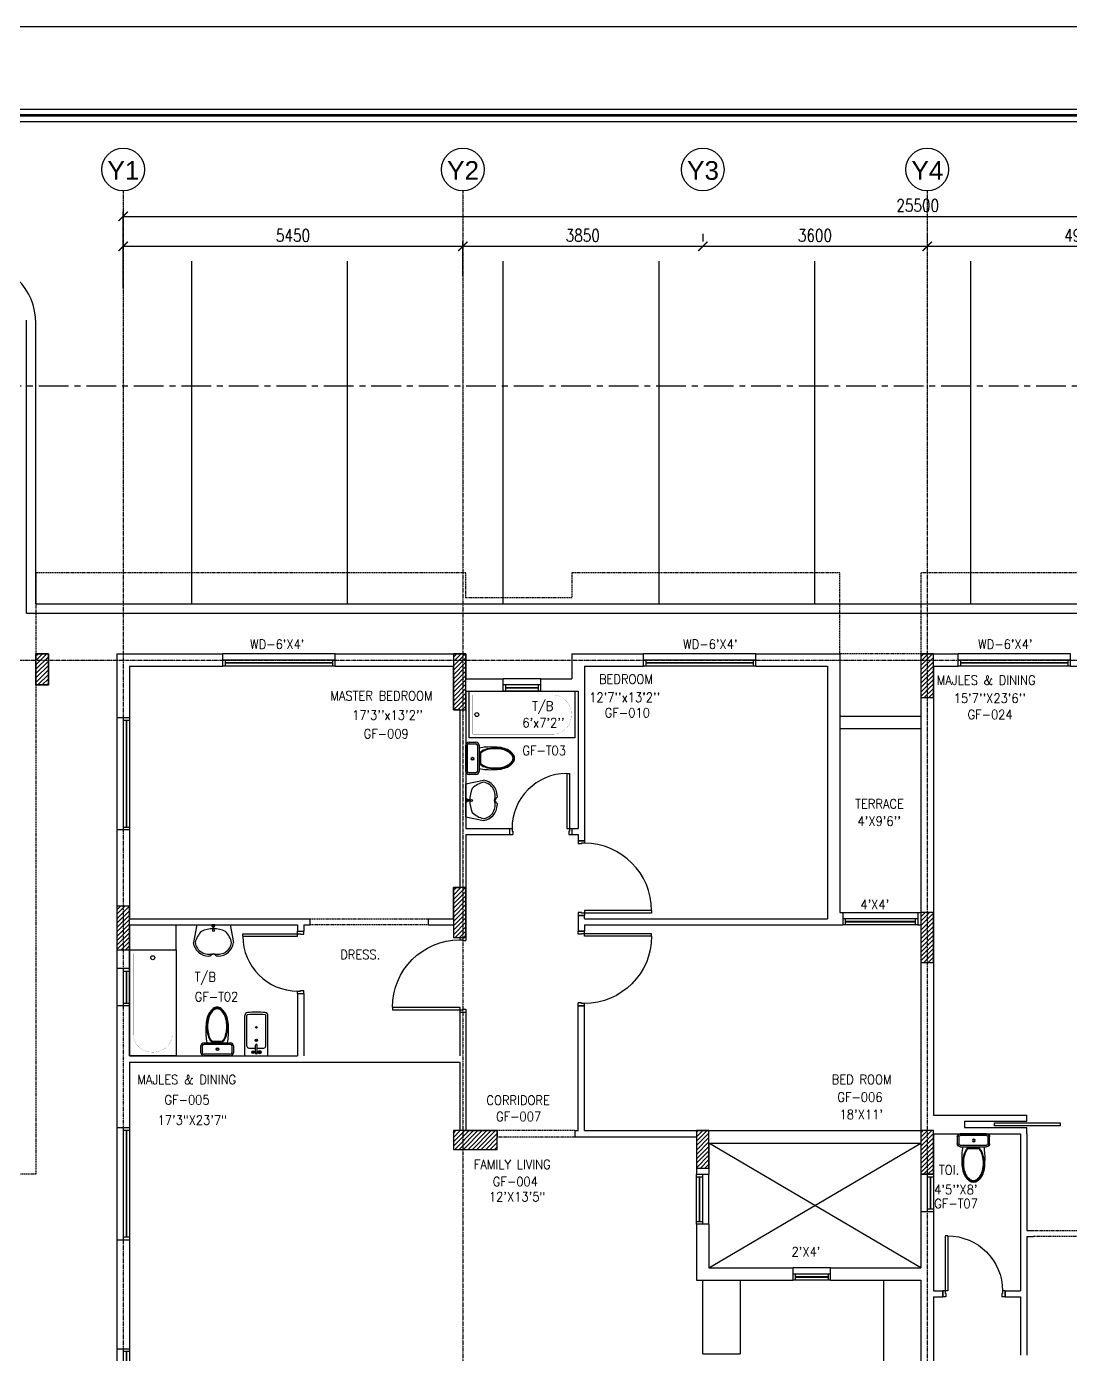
# Model space of a CAD drawing. Header units: millimetres. Extents: x 0 to 79758, y 0 to 55688.
# Drawn here: x 24072 to 40822, y 34385 to 55688 of the extents above; entities that cross this region are included whole.
import ezdxf
from ezdxf.enums import TextEntityAlignment as Align

# ---------------------------------------------------------------- set-up
doc = ezdxf.new("R2010")
doc.units = ezdxf.units.MM
for name, pattern in [('CENTER', [50.8, 31.75, -6.35, 6.35, -6.35]), ('DASHED', [19.05, 12.7, -6.35]), ('DASHED2', [9.525, 6.35, -3.175])]:
    doc.linetypes.add(name, pattern=pattern)
for name, color, linetype in [('A-ANNO-DIMS', 1, 'Continuous'), ('A-ANNO-SYMB', 33, 'Continuous'), ('A-ANNO-TEXT', 8, 'Continuous'), ('A-AREA', 8, 'CENTER'), ('A-DOOR', 4, 'Continuous'), ('A-FLOR-OVHD', 4, 'DASHED2'), ('A-FLOR-PFIX', 8, 'Continuous'), ('A-FLOR-SPCL', 8, 'Continuous'), ('A-GLAZ', 5, 'Continuous'), ('A-GRID', 253, 'CENTER'), ('A-WALL-FULL', 8, 'Continuous'), ('L-WALK', 8, 'Continuous'), ('LOGO LINE', 7, 'Continuous'), ('LOGO1LINE', 7, 'Continuous'), ('S-COL- HACT.', 9, 'Continuous'), ('S-COL.', 8, 'Continuous')]:
    doc.layers.add(name, color=color, linetype=linetype)
doc.styles.add('ROMANS', font='romans.shx', dxfattribs={"width": 0.8})
doc.styles.add('SANSSERIF', font='sas_____.pfb')
doc.dimstyles.new('100 of DIM2', dxfattribs={"dimscale": 0, "dimtxt": 200, "dimasz": 150, "dimexe": 75, "dimexo": 200, "dimgap": 75, "dimtad": 1, "dimdec": 0, "dimrnd": 5, "dimzin": 0, "dimdsep": 46, "dimtxsty": 'ROMANS', "dimblk": 'ARCHTICK', "dimcen": 100, "dimclrd": 94, "dimclre": 94, "dimclrt": 2, "dimadec": 0, "dimazin": 0, "dimtfac": 1, "dimtdec": 0, "dimtofl": 0, "dimtmove": 2, "dimatfit": 3, "dimldrblk": 'OPEN90', "dimfxl": 75, "dimtolj": 1, "dimtzin": 0, "dimarcsym": 0})
pattern_1 = [(45, (1147577.044, 409937.22), (-35.355339, 35.355339), [])]

# ---------------------------------------------------------------- blocks, each defined once
blk = doc.blocks.new('W-180')
for p, q in [((1800, 100), (0, 100)), ((1800, 0), (0, 0)), ((40, 0), (40, 100)), ((1760, 100), (1760, 0))]:
    blk.add_line(p, q)
at = {"linetype": 'Continuous'}
for p, q in [((1760, 53), (40, 53)), ((1760, 47), (40, 47))]:
    blk.add_line(p, q, dxfattribs=at)
blk = doc.blocks.new('D-120-R1')
for p, q in [((-80, 1180), (-40, 1180)), ((-80, 1180), (-80, 100)), ((-40, 1180), (-40, 55)), ((-1200, 100), (-1160, 100)), ((-1200, 100), (-1200, 0)), ((-1160, 100), (-1160, 55)), ((-1160, 55), (-1150, 55)), ((-1150, 55), (-1150, 0)), ((-80, 100), (0, 100)), ((-50, 55), (-40, 55)), ((-50, 55), (-50, 0)), ((-50, 0), (0, 0)), ((0, 100), (0, 0)), ((-1200, 0), (-1150, 0))]:
    blk.add_line(p, q)
at = {"linetype": 'Continuous'}
blk.add_arc((-80, 100), 1080, 90, 180, dxfattribs=at)
blk = doc.blocks.new('D-100-R1')
for p, q in [((-80, 980), (-80, 100)), ((-80, 980), (-40, 980)), ((-40, 980), (-40, 55)), ((-1000, 100), (-1000, 0)), ((-1000, 100), (-960, 100)), ((-960, 100), (-960, 55)), ((-960, 55), (-950, 55)), ((-950, 55), (-950, 0)), ((-80, 100), (0, 100)), ((-50, 55), (-50, 0)), ((-50, 55), (-40, 55)), ((-50, 0), (0, 0)), ((0, 100), (0, 0)), ((-1000, 0), (-950, 0))]:
    blk.add_line(p, q)
at = {"linetype": 'Continuous'}
blk.add_arc((-80, 100), 880, 90, 180, dxfattribs=at)
blk = doc.blocks.new('W-60')
for p, q in [((600, 100), (0, 100)), ((600, 0), (0, 0)), ((40, 0), (40, 100)), ((560, 100), (560, 0))]:
    blk.add_line(p, q)
at = {"linetype": 'Continuous'}
for p, q in [((560, 53), (40, 53)), ((560, 47), (40, 47))]:
    blk.add_line(p, q, dxfattribs=at)
blk = doc.blocks.new('BIDET-1')
for p, q in [((175, 0), (-175, 0)), ((-185, -10), (-185, -649)), ((-150, -155), (-150, -649)), ((-15, -125), (-120, -125)), ((-39, -59), (-69, -59)), ((-54, -44), (-54, -74)), ((-15, -54), (-15, -174)), ((15, -54), (15, -174)), ((120, -125), (15, -125)), ((39, -59), (69, -59)), ((54, -44), (54, -74)), ((150, -155), (150, -649)), ((185, -10), (185, -649)), ((12, -250), (-12, -250)), ((-9, -259), (9, -241)), ((-9, -241), (9, -259)), ((0, -238), (0, -262))]:
    blk.add_line(p, q)
for centre, radius in [((-54, -59), 25), ((-54, -59), 20), ((-54, -59), 15.2), ((-54, -59), 10.2), ((54, -59), 20), ((54, -59), 15.2), ((54, -59), 10.2), ((0, -250), 17.5), ((0, -250), 12.5), ((0, -457), 12.5), ((0, -457), 10)]:
    blk.add_circle(centre, radius)
for centre, radius, start, end in [((-175, -10), 10, 90, 180), ((175, -10), 10, 0, 90), ((-120, -155), 30, 90, 180), ((0, -54), 20, 318.5904, 221.4096), ((0, -54), 15, 0, 180), ((0, -174), 15, 180, 0), ((120, -155), 30, 0, 90), ((-140, -649), 45, 180, 265.2062), ((-140, -649), 10, 180, 265.2062), ((0, 1020), 1720, 265.2062, 274.7938), ((0, 1020), 1685, 265.2062, 274.7938), ((140, -649), 10, 274.7938, 0), ((140, -649), 45, 274.7938, 0)]:
    blk.add_arc(centre, radius, start, end)
blk = doc.blocks.new('WC-1')
for p, q in [((-210, 0), (210, 0)), ((-260, -160), (-260, -50)), ((-235, -160), (-235, -50)), ((-210, -25), (210, -25)), ((210, -185), (-210, -185)), ((210, -210), (-210, -210)), ((235, -50), (235, -160)), ((260, -50), (260, -160)), ((91, -223), (-91, -223)), ((86, -235), (-86, -235))]:
    blk.add_line(p, q)
for radius in [22.1, 17.1]:
    blk.add_circle((-6, -107), radius)
for centre, radius, start, end in [((-210, -50), 50, 90, 180), ((-210, -160), 50, 180, 270), ((-210, -50), 25, 90, 180), ((-210, -160), 25, 180, 270), ((722, -383), 904, 168.9529, 184.0632), ((210, -50), 50, 360, 90), ((210, -50), 25, 360, 90), ((210, -160), 25, 270, 360), ((210, -160), 50, 270, 360), ((352, -470), 520, 166.4766, 180), ((352, -470), 507, 166.4766, 180), ((178, -428), 341, 149.8586, 166.4766), ((178, -428), 328, 149.8586, 166.4766), ((69, -365), 214, 138.4152, 149.8586), ((69, -365), 201, 139.9943, 149.8586), ((-69, -365), 201, 30.1414, 40.0057), ((-69, -365), 214, 30.1414, 41.5848), ((-178, -428), 328, 13.5234, 30.1414), ((-178, -428), 341, 13.5234, 30.1414), ((-352, -470), 507, 360, 13.5234), ((-352, -470), 520, 360, 13.5234), ((352, -470), 532, 177.5541, 180), ((352, -470), 532, 180, 193.5234), ((352, -470), 520, 180, 193.5234), ((178, -512), 353, 193.5234, 210.1414), ((352, -470), 507, 180, 193.5234), ((178, -512), 341, 193.5234, 210.1414), ((178, -512), 328, 193.5234, 210.1414), ((-178, -512), 328, 329.8586, 346.4766), ((-178, -512), 341, 329.8586, 346.4766), ((-178, -512), 353, 329.8586, 346.4766), ((-352, -470), 507, 346.4766, 360), ((-352, -470), 520, 346.4766, 360), ((-352, -470), 532, 346.4766, 360), ((-352, -470), 532, 360, 2.4459), ((69, -575), 226, 210.1414, 234.4972), ((69, -575), 214, 210.1414, 234.4972), ((69, -575), 201, 210.1414, 234.4972), ((0, -672), 108, 234.4972, 270), ((0, -672), 95.9, 234.4972, 270), ((0, -672), 83.4, 234.4972, 270), ((0, -672), 83.4, 270, 305.5028), ((0, -672), 95.9, 270, 305.5028), ((0, -672), 108, 270, 305.5028), ((-69, -575), 201, 305.5028, 329.8586), ((-69, -575), 214, 305.5028, 329.8586), ((-69, -575), 226, 305.5028, 329.8586)]:
    blk.add_arc(centre, radius, start, end)
at = {"linetype": 'Continuous', "ltscale": 50}
blk.add_arc((-722, -383), 904, 355.9368, 11.0471, dxfattribs=at)
blk = doc.blocks.new('LAV-4')
for p, q in [((-266, 0), (-322, -283)), ((-266, 0), (268, 0)), ((268, 0), (324, -280)), ((-48, -500), (-75, -500)), ((75, -500), (50, -500))]:
    blk.add_line(p, q)
for points in [[(-25, 0), (-25, -18), (25, -18), (25, 0)], [(-9, -20), (-9, -57), (8, -57), (8, -20)]]:
    blk.add_lwpolyline(points, close=True)
blk.add_circle((0, -91), 15.4)
for centre, radius, start, end in [((74, -366), 375, 135.3333, 167.1432), ((0, -539), 477, 66.1261, 113.874), ((-74, -366), 375, 12.5199, 44.6667), ((-75, -250), 250, 187.6784, 270), ((-75, -250), 220, 188.5814, 289.9523), ((75, -250), 220, 250.0878, 350.8515), ((75, -250), 250, 270, 353.0121), ((1, -527), 55.9, 28.7827, 151.2173), ((50, -499), 0, 238.1883, 0)]:
    blk.add_arc(centre, radius, start, end)
blk = doc.blocks.new('BT-2')
blk.add_lwpolyline([(0, 750), (1700, 750), (1700, 0), (0, 0)], close=True)
at = {"const_width": 2}
blk.add_lwpolyline([(60, 690), (1340, 690, -0.414214), (1640, 390), (1640, 360, -0.414214), (1340, 60), (60, 60)], format="xyb", close=True, dxfattribs=at)
blk.add_circle((125, 375), 31.9)
blk = doc.blocks.new('W-80')
for p, q in [((800, 100), (0, 100)), ((800, 0), (0, 0)), ((40, 0), (40, 100)), ((760, 100), (760, 0))]:
    blk.add_line(p, q)
at = {"linetype": 'Continuous'}
for p, q in [((760, 53), (40, 53)), ((760, 47), (40, 47))]:
    blk.add_line(p, q, dxfattribs=at)
blk = doc.blocks.new('W-120')
for p, q in [((1200, 100), (0, 100)), ((1200, 0), (0, 0)), ((40, 0), (40, 100)), ((1160, 100), (1160, 0))]:
    blk.add_line(p, q)
at = {"linetype": 'Continuous'}
for p, q in [((1160, 53), (40, 53)), ((1160, 47), (40, 47))]:
    blk.add_line(p, q, dxfattribs=at)
blk = doc.blocks.new('_ArchTick')
at = {"color": 0, "linetype": 'ByBlock', "const_width": 0.15}
blk.add_lwpolyline([(-0.5, -0.5), (0.5, 0.5)], dxfattribs=at)
blk = doc.blocks.new('*D54')
at = {"layer": 'A-ANNO-DIMS', "color": 94, "lineweight": -2, "ltscale": 3, "transparency": 16777216}
for p, q in [((34922, 52362), (34922, 52237)), ((38522, 52362), (38522, 52237)), ((34922, 52162), (38522, 52162))]:
    blk.add_line(p, q, dxfattribs=at)
at = {"layer": 'Defpoints', "color": 0, "ltscale": 3, "transparency": 16777216}
for p in [(34922, 52162), (38522, 52162), (38522, 52162)]:
    blk.add_point(p, dxfattribs=at)
at = {"layer": 'A-ANNO-DIMS', "color": 94, "lineweight": -2, "ltscale": 3, "transparency": 16777216, "xscale": 150, "yscale": 150, "zscale": 150, "rotation": 180}
blk.add_blockref('_ArchTick', (34922, 52162), dxfattribs=at)
at = {"layer": 'A-ANNO-DIMS', "color": 94, "lineweight": -2, "ltscale": 3, "transparency": 16777216, "xscale": 150, "yscale": 150, "zscale": 150}
blk.add_blockref('_ArchTick', (38522, 52162), dxfattribs=at)
at = {"layer": 'A-ANNO-DIMS', "color": 2, "ltscale": 3, "transparency": 16777216, "insert": (36722, 52337), "char_height": 200, "attachment_point": 5, "style": 'ROMANS'}
blk.add_mtext('\\A1;3600', dxfattribs=at)
blk = doc.blocks.new('_Open90')
at = {"color": 0, "linetype": 'ByBlock', "lineweight": -2}
for p, q in [((0, 0), (-1, 0)), ((-0.5, 0.5), (0, 0)), ((0, 0), (-0.5, -0.5))]:
    blk.add_line(p, q, dxfattribs=at)
blk = doc.blocks.new('*D20')
at = {"layer": 'A-ANNO-DIMS', "color": 94, "lineweight": -2, "ltscale": 3, "transparency": 16777216}
for p, q in [((25622, 51687), (25622, 52237)), ((31072, 51687), (31072, 52237)), ((25622, 52162), (31072, 52162))]:
    blk.add_line(p, q, dxfattribs=at)
at = {"layer": 'Defpoints', "color": 0, "ltscale": 3, "transparency": 16777216}
for p in [(31072, 52162), (25622, 51487), (31072, 51487)]:
    blk.add_point(p, dxfattribs=at)
at = {"layer": 'A-ANNO-DIMS', "color": 94, "lineweight": -2, "ltscale": 3, "transparency": 16777216, "xscale": 150, "yscale": 150, "zscale": 150, "rotation": 180}
blk.add_blockref('_ArchTick', (25622, 52162), dxfattribs=at)
at = {"layer": 'A-ANNO-DIMS', "color": 94, "lineweight": -2, "ltscale": 3, "transparency": 16777216, "xscale": 150, "yscale": 150, "zscale": 150}
blk.add_blockref('_ArchTick', (31072, 52162), dxfattribs=at)
at = {"layer": 'A-ANNO-DIMS', "color": 2, "ltscale": 3, "transparency": 16777216, "insert": (28347, 52337), "char_height": 200, "attachment_point": 5, "style": 'ROMANS'}
blk.add_mtext('\\A1;5450', dxfattribs=at)
blk = doc.blocks.new('*D21')
at = {"layer": 'A-ANNO-DIMS', "color": 94, "lineweight": -2, "ltscale": 3, "transparency": 16777216}
for p, q in [((31072, 51687), (31072, 52237)), ((34922, 52362), (34922, 52237)), ((31072, 52162), (34922, 52162))]:
    blk.add_line(p, q, dxfattribs=at)
at = {"layer": 'Defpoints', "color": 0, "ltscale": 3, "transparency": 16777216}
for p in [(34922, 52162), (34922, 52162), (31072, 51487)]:
    blk.add_point(p, dxfattribs=at)
at = {"layer": 'A-ANNO-DIMS', "color": 94, "lineweight": -2, "ltscale": 3, "transparency": 16777216, "xscale": 150, "yscale": 150, "zscale": 150, "rotation": 180}
blk.add_blockref('_ArchTick', (31072, 52162), dxfattribs=at)
at = {"layer": 'A-ANNO-DIMS', "color": 94, "lineweight": -2, "ltscale": 3, "transparency": 16777216, "xscale": 150, "yscale": 150, "zscale": 150}
blk.add_blockref('_ArchTick', (34922, 52162), dxfattribs=at)
at = {"layer": 'A-ANNO-DIMS', "color": 2, "ltscale": 3, "transparency": 16777216, "insert": (32997, 52337), "char_height": 200, "attachment_point": 5, "style": 'ROMANS'}
blk.add_mtext('\\A1;3850', dxfattribs=at)
blk = doc.blocks.new('*D22')
at = {"layer": 'A-ANNO-DIMS', "color": 94, "lineweight": -2, "ltscale": 3, "transparency": 16777216}
for p, q in [((38522, 52362), (38522, 52237)), ((43472, 52362), (43472, 52237)), ((38522, 52162), (43472, 52162))]:
    blk.add_line(p, q, dxfattribs=at)
at = {"layer": 'Defpoints', "color": 0, "ltscale": 3, "transparency": 16777216}
for p in [(38522, 52162), (43472, 52162), (43472, 52162)]:
    blk.add_point(p, dxfattribs=at)
at = {"layer": 'A-ANNO-DIMS', "color": 94, "lineweight": -2, "ltscale": 3, "transparency": 16777216, "xscale": 150, "yscale": 150, "zscale": 150, "rotation": 180}
blk.add_blockref('_ArchTick', (38522, 52162), dxfattribs=at)
at = {"layer": 'A-ANNO-DIMS', "color": 94, "lineweight": -2, "ltscale": 3, "transparency": 16777216, "xscale": 150, "yscale": 150, "zscale": 150}
blk.add_blockref('_ArchTick', (43472, 52162), dxfattribs=at)
at = {"layer": 'A-ANNO-DIMS', "color": 2, "ltscale": 3, "transparency": 16777216, "insert": (40997, 52337), "char_height": 200, "attachment_point": 5, "style": 'ROMANS'}
blk.add_mtext('\\A1;4950', dxfattribs=at)
blk = doc.blocks.new('*D23')
at = {"layer": 'A-ANNO-DIMS', "color": 94, "lineweight": -2, "ltscale": 3, "transparency": 16777216}
for p, q in [((25622, 51492), (25622, 52718)), ((25622, 52643), (51122, 52643)), ((51122, 51492), (51122, 52718))]:
    blk.add_line(p, q, dxfattribs=at)
at = {"layer": 'Defpoints', "color": 0, "ltscale": 3, "transparency": 16777216}
for p in [(51122, 52643), (25622, 51292), (51122, 51292)]:
    blk.add_point(p, dxfattribs=at)
at = {"layer": 'A-ANNO-DIMS', "color": 94, "lineweight": -2, "ltscale": 3, "transparency": 16777216, "xscale": 150, "yscale": 150, "zscale": 150, "rotation": 180}
blk.add_blockref('_ArchTick', (25622, 52643), dxfattribs=at)
at = {"layer": 'A-ANNO-DIMS', "color": 94, "lineweight": -2, "ltscale": 3, "transparency": 16777216, "xscale": 150, "yscale": 150, "zscale": 150}
blk.add_blockref('_ArchTick', (51122, 52643), dxfattribs=at)
at = {"layer": 'A-ANNO-DIMS', "color": 2, "ltscale": 3, "transparency": 16777216, "insert": (38372, 52818), "char_height": 200, "attachment_point": 5, "style": 'ROMANS'}
blk.add_mtext('\\A1;25500', dxfattribs=at)

msp = doc.modelspace()

# ---------------------------------------------------------------- hatches: boundary and pattern name
at = {"layer": 'S-COL- HACT.', "linetype": 'Continuous', "ltscale": 3}
h = msp.add_hatch(dxfattribs=at)
h.set_pattern_fill('ANSI31', color=256, scale=400, style=0)
h.set_pattern_definition(pattern_1)
h.paths.add_polyline_path([(24421.9, 45125.2), (24421.9, 45625.2), (24221.9, 45625.2), (24221.9, 45125.2)])
h = msp.add_hatch(dxfattribs=at)
h.set_pattern_fill('ANSI31', color=256, scale=400, style=0)
h.set_pattern_definition(pattern_1)
h.paths.add_polyline_path([(31121.9, 44725.2), (31121.9, 45625.2), (30921.9, 45625.2), (30921.9, 44725.2)])
h = msp.add_hatch(dxfattribs=at)
h.set_pattern_fill('ANSI31', color=256, scale=400, style=0)
h.set_pattern_definition(pattern_1)
h.paths.add_polyline_path([(38421.9, 45625.2), (38421.9, 44925.2), (38621.9, 44925.2), (38621.9, 45625.2)])
h = msp.add_hatch(dxfattribs=at)
h.set_pattern_fill('ANSI31', color=256, scale=400, style=0)
h.set_pattern_definition(pattern_1)
h.paths.add_polyline_path([(31121.9, 41075.2), (31121.9, 41875.2), (30921.9, 41875.2), (30921.9, 41075.2)])
h = msp.add_hatch(dxfattribs=at)
h.set_pattern_fill('ANSI31', color=256, scale=400, style=0)
h.set_pattern_definition(pattern_1)
h.paths.add_polyline_path([(25521.9, 41575.2), (25521.9, 40875.2), (25721.9, 40875.2), (25721.9, 41575.2)])
h = msp.add_hatch(dxfattribs=at)
h.set_pattern_fill('ANSI31', color=256, scale=400, style=0)
h.set_pattern_definition(pattern_1)
h.paths.add_polyline_path([(38621.9, 40675.2), (38621.9, 41475.2), (38421.9, 41475.2), (38421.9, 40675.2)])
h = msp.add_hatch(dxfattribs=at)
h.set_pattern_fill('ANSI31', color=256, scale=400, style=0)
h.set_pattern_definition(pattern_1)
h.paths.add_polyline_path([(31621.9, 37975.2), (30921.9, 37975.2), (30921.9, 37675.2), (31621.9, 37675.2)])
h = msp.add_hatch(dxfattribs=at)
h.set_pattern_fill('ANSI31', color=256, scale=400, style=0)
h.set_pattern_definition(pattern_1)
h.paths.add_polyline_path([(34821.9, 37975.2), (34821.9, 37375.2), (35021.9, 37375.2), (35021.9, 37975.2)])
h = msp.add_hatch(dxfattribs=at)
h.set_pattern_fill('ANSI31', color=256, scale=400, style=0)
h.set_pattern_definition(pattern_1)
h.paths.add_polyline_path([(38421.9, 37975.2), (38421.9, 37275.2), (38621.9, 37275.2), (38621.9, 37975.2)])

# ---------------------------------------------------------------- linework, layer by layer
at = {"layer": 'A-ANNO-SYMB', "ltscale": 3}
for centre in [(25621.9, 53393.4), (31071.9, 53393.4), (34921.9, 53393.4), (38521.9, 53393.4)]:
    msp.add_circle(centre, 342.2, dxfattribs=at)
at = {"layer": 'A-AREA', "ltscale": 15}
msp.add_line((21221.9, 49925.2), (53321.9, 49925.2), dxfattribs=at)
at = {"layer": 'A-DOOR', "ltscale": 3}
msp.add_lwpolyline([(39605.9, 38050.2), (39605.9, 38100.2), (40655.9, 38100.2), (40655.9, 38050.2), (39605.9, 38050.2)], dxfattribs=at)
at = {"layer": 'A-FLOR-OVHD', "ltscale": 3}
for p, q in [((28621.9, 41375.2), (30521.9, 41375.2)), ((30521.9, 41275.2), (28621.9, 41275.2)), ((32871.9, 37975.2), (31621.9, 37975.2)), ((31621.9, 37875.2), (32871.9, 37875.2)), ((40221.9, 36375.2), (42021.9, 36375.2)), ((42021.9, 36275.2), (40221.9, 36275.2))]:
    msp.add_line(p, q, dxfattribs=at)
msp.add_lwpolyline([(46821.9, 46925.2), (38421.9, 46925.2), (38421.9, 45625.2), (37121.9, 45625.2), (37121.9, 46925.2), (32821.9, 46925.2), (32821.9, 46525.2), (31121.9, 46525.2), (31121.9, 46925.2), (24221.9, 46925.2), (24221.9, 37275.2), (23221.9, 37275.2), (23221.9, 32775.2)], dxfattribs=at)
at = {"layer": 'A-FLOR-PFIX', "ltscale": 3}
msp.add_line((26471.9, 40875.2), (26471.9, 41275.2), dxfattribs=at)
at = {"layer": 'A-FLOR-SPCL', "ltscale": 3}
for p, q in [((37121.9, 44625.2), (38421.9, 44625.2)), ((37121.9, 44425.2), (38421.9, 44425.2)), ((35021.9, 35775.2), (38421.9, 37775.2)), ((38421.9, 35775.2), (35021.9, 37775.2)), ((34921.9, 34395.2), (34921.9, 35575.2)), ((35521.9, 35575.2), (35521.9, 34395.2)), ((37821.9, 35575.2), (37821.9, 32425.2)), ((34921.9, 34395.2), (35521.9, 34395.2))]:
    msp.add_line(p, q, dxfattribs=at)
at = {"layer": 'A-GLAZ', "ltscale": 3}
for p, q in [((29021.9, 45625.2), (27221.9, 45625.2)), ((35771.9, 45625.2), (33971.9, 45625.2)), ((40821.9, 45625.2), (39021.9, 45625.2)), ((32321.9, 45225.2), (31721.9, 45225.2)), ((25521.9, 44600.2), (25521.9, 42800.2)), ((37171.9, 41475.2), (38371.9, 41475.2)), ((25521.9, 40575.2), (25521.9, 39975.2)), ((25521.9, 38025.2), (25521.9, 36225.2)), ((35021.9, 36475.2), (35021.9, 37275.2)), ((38421.9, 37275.2), (38421.9, 36675.2)), ((36971.9, 35775.2), (36371.9, 35775.2)), ((25521.9, 34475.2), (25521.9, 32675.2))]:
    msp.add_line(p, q, dxfattribs=at)
at = {"layer": 'A-GRID', "ltscale": 0.1}
for p, q in [((25621.9, 53051.2), (25621.9, 4916.9)), ((31071.9, 53051.2), (31071.9, 4916.9)), ((38521.9, 53051.2), (38521.9, 4916.9)), ((13764.6, 45525.2), (57304.2, 45525.2))]:
    msp.add_line(p, q, dxfattribs=at)
at = {"layer": 'A-WALL-FULL', "ltscale": 3}
for p, q in [((25521.9, 45625.2), (27221.9, 45625.2)), ((25521.9, 45625.2), (25521.9, 44600.2)), ((27221.9, 45425.2), (27221.9, 45625.2)), ((29021.9, 45625.2), (31121.9, 45625.2)), ((29021.9, 45425.2), (29021.9, 45625.2)), ((31121.9, 45625.2), (31121.9, 45225.2)), ((32821.9, 45625.2), (33971.9, 45625.2)), ((32821.9, 45625.2), (32821.9, 45225.2)), ((33971.9, 45425.2), (33971.9, 45625.2)), ((35771.9, 45625.2), (37121.9, 45625.2)), ((35771.9, 45425.2), (35771.9, 45625.2)), ((37121.9, 45625.2), (37121.9, 41475.2)), ((38421.9, 45625.2), (39021.9, 45625.2)), ((38421.9, 45625.2), (38421.9, 41475.2)), ((39021.9, 45425.2), (39021.9, 45625.2)), ((40821.9, 45425.2), (40821.9, 45625.2)), ((25721.9, 45425.2), (27221.9, 45425.2)), ((25721.9, 45425.2), (25721.9, 44600.2)), ((29021.9, 45425.2), (30921.9, 45425.2)), ((33021.9, 45425.2), (33971.9, 45425.2)), ((33021.9, 45425.2), (33021.9, 42625.2)), ((35771.9, 45425.2), (36921.9, 45425.2)), ((36921.9, 45425.2), (36921.9, 41375.2)), ((38621.9, 45425.2), (39021.9, 45425.2)), ((38621.9, 45425.2), (38621.9, 38225.2)), ((40821.9, 45425.2), (41221.9, 45425.2)), ((31121.9, 45225.2), (31721.9, 45225.2)), ((31721.9, 45025.2), (31721.9, 45225.2)), ((32321.9, 45225.2), (32821.9, 45225.2)), ((32321.9, 45025.2), (32321.9, 45225.2)), ((31121.9, 45025.2), (31721.9, 45025.2)), ((31121.9, 45025.2), (31121.9, 42825.2)), ((32321.9, 45025.2), (32921.9, 45025.2)), ((32921.9, 45025.2), (32921.9, 42825.2)), ((25721.9, 44600.2), (25521.9, 44600.2)), ((31021.9, 44725.2), (31021.9, 41875.2)), ((31121.9, 42825.2), (31821.9, 42825.2)), ((31821.9, 42825.2), (31821.9, 42725.2)), ((32821.9, 42825.2), (32821.9, 42725.2)), ((32821.9, 42825.2), (32921.9, 42825.2)), ((25521.9, 42800.2), (25521.9, 40575.2)), ((25721.9, 42800.2), (25521.9, 42800.2)), ((25721.9, 42800.2), (25721.9, 41375.2)), ((31121.9, 42725.2), (31821.9, 42725.2)), ((31121.9, 42725.2), (31121.9, 41075.2)), ((32821.9, 42725.2), (32921.9, 42725.2)), ((32921.9, 42725.2), (32921.9, 42625.2)), ((32921.9, 42625.2), (33021.9, 42625.2)), ((25721.9, 41375.2), (28621.9, 41375.2)), ((28621.9, 41275.2), (28621.9, 41375.2)), ((30521.9, 41375.2), (30921.9, 41375.2)), ((30521.9, 41275.2), (30521.9, 41375.2)), ((32921.9, 41425.2), (32921.9, 41175.2)), ((32921.9, 41425.2), (33021.9, 41425.2)), ((33021.9, 41375.2), (33021.9, 41425.2)), ((33021.9, 41375.2), (36921.9, 41375.2)), ((37121.9, 41475.2), (37171.9, 41475.2)), ((37171.9, 41475.2), (37171.9, 41275.2)), ((38371.9, 41475.2), (38421.9, 41475.2)), ((38371.9, 41475.2), (38371.9, 41275.2)), ((25721.9, 41275.2), (28421.9, 41275.2)), ((25721.9, 41275.2), (25721.9, 40575.2)), ((28421.9, 41275.2), (28421.9, 41175.2)), ((28421.9, 41175.2), (28521.9, 41175.2)), ((28521.9, 41275.2), (28621.9, 41275.2)), ((28521.9, 41275.2), (28521.9, 41175.2)), ((30521.9, 41275.2), (30921.9, 41275.2)), ((32921.9, 41175.2), (33021.9, 41175.2)), ((33021.9, 41275.2), (37171.9, 41275.2)), ((33021.9, 41275.2), (33021.9, 41175.2)), ((38371.9, 41275.2), (38421.9, 41275.2)), ((38421.9, 41275.2), (38421.9, 37975.2)), ((31021.9, 41075.2), (31121.9, 41075.2)), ((25721.9, 40575.2), (25521.9, 40575.2)), ((28421.9, 40175.2), (28521.9, 40175.2)), ((28421.9, 40175.2), (28421.9, 39175.2)), ((28521.9, 40175.2), (28521.9, 39175.2)), ((25521.9, 39975.2), (25521.9, 39275.2)), ((25721.9, 39975.2), (25521.9, 39975.2)), ((25721.9, 39975.2), (25721.9, 39175.2)), ((31021.9, 39875.2), (31121.9, 39875.2)), ((31021.9, 39875.2), (31021.9, 39175.2)), ((31121.9, 39875.2), (31121.9, 37975.2)), ((32921.9, 39975.2), (33021.9, 39975.2)), ((32921.9, 37975.2), (32921.9, 39975.2)), ((33021.9, 37975.2), (33021.9, 39975.2)), ((25521.9, 39275.2), (25521.9, 39275.2)), ((25521.9, 39275.2), (25521.9, 38025.2)), ((25721.9, 39175.2), (28421.9, 39175.2)), ((25721.9, 39075.2), (31021.9, 39075.2)), ((25721.9, 39075.2), (25721.9, 38025.2)), ((31021.9, 39075.2), (31021.9, 37975.2)), ((38621.9, 38225.2), (40121.9, 38225.2)), ((40121.9, 38125.2), (40121.9, 38225.2)), ((25521.9, 38025.2), (25721.9, 38025.2)), ((25521.9, 38025.2), (25721.9, 38025.2)), ((31121.9, 37975.2), (31621.9, 37975.2)), ((31621.9, 37975.2), (31621.9, 37875.2)), ((32871.9, 37975.2), (32921.9, 37975.2)), ((32871.9, 37975.2), (32871.9, 37875.2)), ((33021.9, 37975.2), (38421.9, 37975.2)), ((38621.9, 37925.2), (38621.9, 37275.2)), ((38621.9, 37925.2), (40021.9, 37925.2)), ((39121.9, 38125.2), (40121.9, 38125.2)), ((39121.9, 38125.2), (39121.9, 38025.2)), ((39121.9, 38025.2), (40121.9, 38025.2)), ((40021.9, 37925.2), (40021.9, 35407.2)), ((40121.9, 37925.2), (40121.9, 38025.2)), ((40121.9, 37925.2), (40121.9, 36375.2)), ((32871.9, 37875.2), (34821.9, 37875.2)), ((34821.9, 37875.2), (34821.9, 37275.2)), ((35021.9, 37775.2), (38421.9, 37775.2)), ((35021.9, 37775.2), (35021.9, 37275.2)), ((38421.9, 37775.2), (38421.9, 37275.2)), ((34821.9, 37275.2), (35021.9, 37275.2)), ((38621.9, 37275.2), (38421.9, 37275.2)), ((38421.9, 36675.2), (38421.9, 35775.2)), ((38621.9, 36675.2), (38421.9, 36675.2)), ((38621.9, 36675.2), (38621.9, 35407.2)), ((35021.9, 36475.2), (34821.9, 36475.2)), ((34821.9, 36475.2), (34821.9, 35575.2)), ((35021.9, 36475.2), (35021.9, 35775.2)), ((25521.9, 36225.2), (25721.9, 36225.2)), ((25521.9, 36225.2), (25521.9, 34475.2)), ((25721.9, 36225.2), (25721.9, 34475.2)), ((40121.9, 36375.2), (40221.9, 36375.2)), ((40121.9, 36275.2), (40121.9, 34375.2)), ((40121.9, 36275.2), (40221.9, 36275.2)), ((34821.9, 35575.2), (36371.9, 35575.2)), ((35021.9, 35775.2), (36371.9, 35775.2)), ((36371.9, 35575.2), (36371.9, 35775.2)), ((36971.9, 35775.2), (38421.9, 35775.2)), ((36971.9, 35575.2), (36971.9, 35775.2)), ((36971.9, 35575.2), (38421.9, 35575.2)), ((38421.9, 35575.2), (38421.9, 32425.2)), ((38421.9, 35575.2), (38421.9, 31825.2)), ((38621.9, 35407.2), (38771.9, 35407.2)), ((38771.9, 35307.2), (38771.9, 35407.2)), ((39771.9, 35407.2), (40021.9, 35407.2)), ((39771.9, 35307.2), (39771.9, 35407.2)), ((38621.9, 35307.2), (38771.9, 35307.2)), ((38621.9, 35307.2), (38621.9, 31825.2)), ((39771.9, 35307.2), (40021.9, 35307.2)), ((40021.9, 35307.2), (40021.9, 34375.2)), ((25521.9, 34475.2), (25721.9, 34475.2))]:
    msp.add_line(p, q, dxfattribs=at)
at = {"layer": 'A-WALL-FULL', "linetype": 'Continuous', "ltscale": 3}
for p, q in [((30921.9, 44725.2), (30921.9, 45425.2)), ((31021.9, 44725.2), (30921.9, 44725.2)), ((30921.9, 41375.2), (30921.9, 41875.2)), ((30921.9, 41875.2), (31021.9, 41875.2)), ((30921.9, 41275.2), (30921.9, 41075.2)), ((30921.9, 41075.2), (31121.9, 41075.2)), ((31021.9, 37975.2), (30921.9, 37975.2)), ((30921.9, 37975.2), (30921.9, 37675.2)), ((30921.9, 37675.2), (31021.9, 37675.2))]:
    msp.add_line(p, q, dxfattribs=at)
msp.add_lwpolyline([(24221.9, 45625.2), (24421.9, 45625.2), (24421.9, 45125.2), (24221.9, 45125.2)], close=True, dxfattribs=at)
at = {"layer": 'L-WALK', "linetype": 'DASHED', "ltscale": 0.2}
for p, q in [((26721.9, 46425.2), (26721.9, 51925.2)), ((29221.9, 46425.2), (29221.9, 51925.2)), ((31721.9, 46425.2), (31721.9, 51925.2)), ((34221.9, 46425.2), (34221.9, 51925.2)), ((36721.9, 46425.2), (36721.9, 51925.2)), ((39221.9, 46425.2), (39221.9, 51925.2))]:
    msp.add_line(p, q, dxfattribs=at)
at = {"layer": 'L-WALK', "ltscale": 3}
for p, q in [((24071.9, 46275.2), (24071.9, 50976.5)), ((24221.9, 46425.2), (24221.9, 50976.5)), ((24071.9, 46275.2), (46821.9, 46275.2)), ((24221.9, 46425.2), (46721.9, 46425.2))]:
    msp.add_line(p, q, dxfattribs=at)
msp.add_arc((23221.9, 50925.2), 1000, 0, 90, dxfattribs=at)
at = {"layer": 'LOGO LINE'}
msp.add_lwpolyline([(79758, 0), (1000, 0), (1000, 55687.5), (79758, 55687.5)], close=True, dxfattribs=at)
at = {"layer": 'LOGO1LINE'}
for points in [[(78432.1, 1325.9), (2325.9, 1325.9), (2325.9, 54361.6), (78432.1, 54361.6)], [(68123.4, 1524.8), (2524.8, 1524.8), (2524.8, 54162.7), (68123.4, 54162.7)]]:
    msp.add_lwpolyline(points, close=True, dxfattribs=at)
at = {"layer": 'LOGO1LINE', "const_width": 39.8}
msp.add_lwpolyline([(78332.7, 1425.3), (2425.3, 1425.3), (2425.3, 54262.2), (78332.7, 54262.2)], close=True, dxfattribs=at)
at = {"layer": 'S-COL.', "linetype": 'Continuous', "ltscale": 3}
for points in [[(24421.9, 45125.2), (24421.9, 45625.2), (24221.9, 45625.2), (24221.9, 45125.2)], [(24421.9, 45125.2), (24421.9, 45625.2), (24221.9, 45625.2), (24221.9, 45125.2)], [(31121.9, 44725.2), (31121.9, 45625.2), (30921.9, 45625.2), (30921.9, 44725.2)], [(38421.9, 45625.2), (38421.9, 44925.2), (38621.9, 44925.2), (38621.9, 45625.2)], [(31121.9, 41075.2), (31121.9, 41875.2), (30921.9, 41875.2), (30921.9, 41075.2)], [(31121.9, 41075.2), (31121.9, 41875.2), (30921.9, 41875.2), (30921.9, 41075.2)], [(31121.9, 41075.2), (31121.9, 41875.2), (30921.9, 41875.2), (30921.9, 41075.2)], [(25521.9, 41575.2), (25521.9, 40875.2), (25721.9, 40875.2), (25721.9, 41575.2)], [(25521.9, 41575.2), (25521.9, 40875.2), (25721.9, 40875.2), (25721.9, 41575.2)], [(25521.9, 41575.2), (25521.9, 40875.2), (25721.9, 40875.2), (25721.9, 41575.2)], [(38621.9, 40675.2), (38621.9, 41475.2), (38421.9, 41475.2), (38421.9, 40675.2)], [(38621.9, 40675.2), (38621.9, 41475.2), (38421.9, 41475.2), (38421.9, 40675.2)], [(38621.9, 40675.2), (38621.9, 41475.2), (38421.9, 41475.2), (38421.9, 40675.2)], [(31621.9, 37975.2), (30921.9, 37975.2), (30921.9, 37675.2), (31621.9, 37675.2)], [(31621.9, 37975.2), (30921.9, 37975.2), (30921.9, 37675.2), (31621.9, 37675.2)], [(31621.9, 37975.2), (30921.9, 37975.2), (30921.9, 37675.2), (31621.9, 37675.2)], [(34821.9, 37975.2), (34821.9, 37375.2), (35021.9, 37375.2), (35021.9, 37975.2)], [(38421.9, 37975.2), (38421.9, 37275.2), (38621.9, 37275.2), (38621.9, 37975.2)]]:
    msp.add_lwpolyline(points, close=True, dxfattribs=at)

# ---------------------------------------------------------------- block references
at = {"layer": 'A-DOOR', "ltscale": 3}
msp.add_blockref('D-100-R1', (32821.9, 42725.2), dxfattribs=at)
for name, p, rotation in [('D-120-R1', (32921.9, 41425.2), 270), ('D-100-R1', (28521.9, 41175.2), 90)]:
    msp.add_blockref(name, p, dxfattribs=dict(at, rotation=rotation))
at = {"layer": 'A-DOOR', "ltscale": 3, "xscale": -1}
for p, rotation in [((32921.9, 41175.2), 270), ((31121.9, 39875.2), 90)]:
    msp.add_blockref('D-120-R1', p, dxfattribs=dict(at, rotation=rotation))
msp.add_blockref('D-100-R1', (38771.9, 35307.2), dxfattribs=at)
at = {"layer": 'A-FLOR-PFIX', "ltscale": 3}
for name, p in [('BT-2', (31171.9, 44275.2)), ('LAV-4', (27070.2, 41275.2))]:
    msp.add_blockref(name, p, dxfattribs=at)
for name, p, rotation in [('WC-1', (31121.9, 43948.2), 90), ('LAV-4', (31121.9, 43273.1), 90), ('BT-2', (25721.9, 40875.2), 270), ('WC-1', (27130.7, 39175.2), 180), ('BIDET-1', (27758.9, 39175.2), 180)]:
    msp.add_blockref(name, p, dxfattribs=dict(at, rotation=rotation))
at = {"layer": 'A-FLOR-PFIX', "ltscale": 3, "xscale": -1}
msp.add_blockref('WC-1', (39264.6, 37925.2), dxfattribs=at)
at = {"layer": 'A-GLAZ', "ltscale": 3}
for name, p in [('W-180', (27221.9, 45425.2)), ('W-180', (33971.9, 45425.2)), ('W-180', (39021.9, 45425.2)), ('W-60', (31721.9, 45025.2)), ('W-120', (37171.9, 41275.2)), ('W-60', (36371.9, 35575.2))]:
    msp.add_blockref(name, p, dxfattribs=at)
for name, p, rotation in [('W-180', (25721.9, 42800.2), 90), ('W-60', (25721.9, 39975.2), 90), ('W-180', (25721.9, 36225.2), 90), ('W-80', (34821.9, 37275.2), 270), ('W-60', (38621.9, 36675.2), 90), ('W-180', (25721.9, 32675.2), 90)]:
    msp.add_blockref(name, p, dxfattribs=dict(at, rotation=rotation))

# ---------------------------------------------------------------- texts
at = {"layer": 'A-ANNO-TEXT', "style": 'SANSSERIF'}
for s, p in [('Y1', (25626.5, 53228.8)), ('Y2', (31076.5, 53228.8)), ('Y3', (34926.5, 53228.8)), ('Y4', (38526.5, 53228.8))]:
    msp.add_text(s, height=300, dxfattribs=at).set_placement(p, align=Align.CENTER)
at = {"layer": 'A-ANNO-TEXT', "style": 'ROMANS', "width": 0.9}
for s, p in [("WD-6'X4'", (27656.9, 45703.3)), ("WD-6'X4'", (34605.9, 45703.3)), ("WD-6'X4'", (39338.9, 45703.3)), ('BEDROOM', (33256.5, 45142.3)), ('MAJLES & DINING', (38675.8, 45127)), ('MASTER BEDROOM', (28945.2, 44876.8)), ("12'7''x13'2''", (33099.6, 44851.8)), ("15'7''X23'6''", (38949.1, 44836.5)), ('T/B', (32184.7, 44711.6)), ('GF-010', (33350.1, 44605.2)), ("17'3''x13'2''", (29294.8, 44566.7)), ("6'x7'2''", (32027.2, 44444.3)), ('GF-024', (39171.2, 44575.5)), ('GF-009', (29481, 44267.8)), ('GF-T03', (32027.2, 43999.2)), ('TERRACE', (37368.6, 43143.6)), ("4'X9'6''", (37405.8, 42864.4)), ("4'X4' ", (37450.8, 41527.4)), ('DRESS.', (29105, 40725.3)), ('T/B', (26769.6, 40366.2)), ('GF-T02', (26769.6, 40048.2)), ('MAJLES & DINING', (25848.7, 38718.4)), ('BED ROOM', (36992.3, 38721.4)), ('GF-006', (37082.7, 38438.3)), ('GF-005', (26285.6, 38395.1)), ('CORRIDORE', (31450.7, 38387.4)), ('17\'3"X23\'7"', (26175.5, 38070)), ('GF-007', (31605.4, 38126.8)), ("18'X11'  ", (37118.6, 38159.7)), ('FAMILY LIVING', (31249.7, 37358.8)), ('TOI.', (38711.9, 37269.7)), ('GF-004', (31553.8, 37082.8)), ("4'5''X8'", (38635.8, 36954.9)), ('12\'X13\'5"', (31491.6, 36840.1)), ('GF-T07', (38635.8, 36730)), ("2'X4'", (36347, 35957.5))]:
    msp.add_text(s, height=150, dxfattribs=at).set_placement(p)

# ---------------------------------------------------------------- dimensions: what is measured, and where the dimension line sits
at = {"layer": 'A-ANNO-DIMS', "ltscale": 3}
for base, p1, p2, picture, middle in [((51121.9, 52642.6), (25621.9, 51291.9), (51121.9, 51291.9), '*D23', (38371.9, 52817.6)), ((31071.9, 52162.4), (25621.9, 51487.1), (31071.9, 51487.1), '*D20', (28346.9, 52337.4)), ((34921.9, 52162.4), (31071.9, 51487.1), (34921.9, 52162.4), '*D21', (32996.9, 52337.4)), ((38521.9, 52162.4), (34921.9, 52162.4), (38521.9, 52162.4), '*D54', (36721.9, 52337.4)), ((43471.9, 52162.4), (38521.9, 52162.4), (43471.9, 52162.4), '*D22', (40996.9, 52337.4))]:
    dim = msp.add_linear_dim(base=base, p1=p1, p2=p2, dimstyle='100 of DIM2', override={"dimscale": 1}, dxfattribs=at)
    dim.commit()
    dim.dimension.update_dxf_attribs({"geometry": picture, "text_midpoint": middle})

doc.saveas('drawing.dxf')
